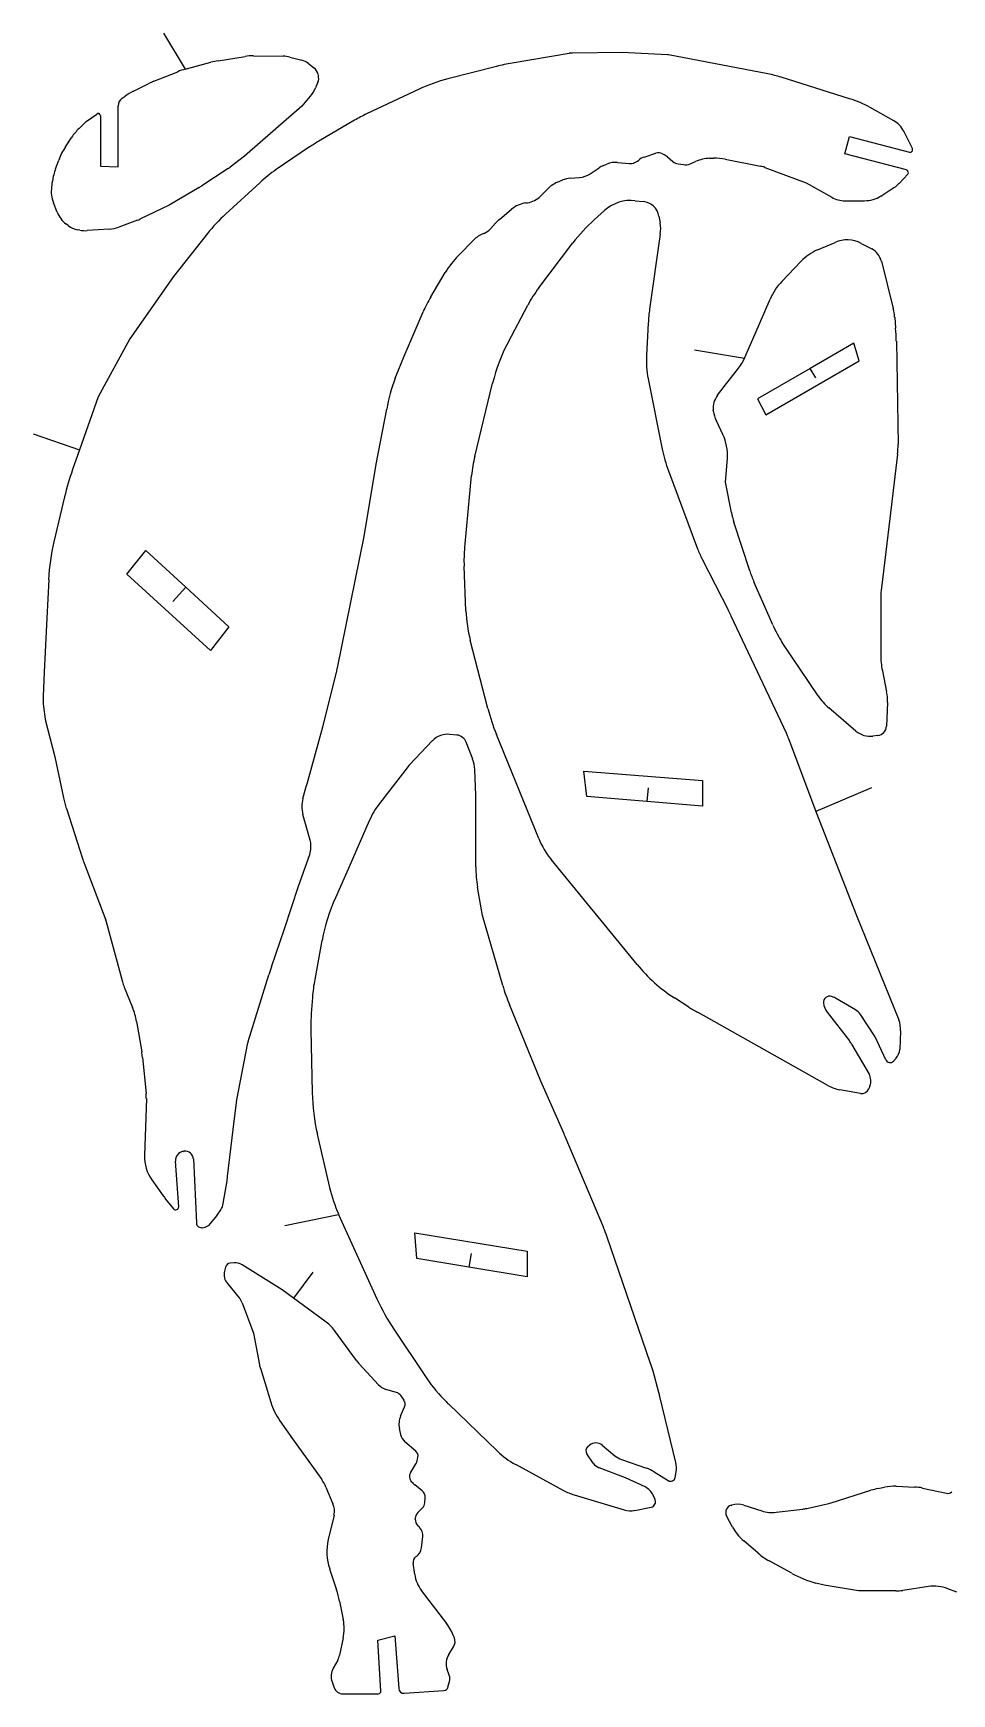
# Model space of a CAD drawing. Extents: x 0.4 to 23.4, y 0.4 to 19.4.
# Drawn here: x 0.43 to 6.55, y 0.66 to 11.72 of the extents above; entities that cross this region are included whole.
import ezdxf

# ---------------------------------------------------------------- set-up
doc = ezdxf.new("R2010")
doc.units = 0
doc.layers.add('WHITE', color=7, linetype='CONTINUOUS')

msp = doc.modelspace()

# ---------------------------------------------------------------- linework, layer by layer
at = {"layer": 'WHITE', "linetype": 'CONTINUOUS'}
for p, q in [((1.302, 11.718), (1.445999, 11.479)), ((1.445999, 11.479), (1.616999, 11.525)), ((1.664, 11.535), (1.845, 11.564)), ((1.899999, 11.568), (2.098, 11.565)), ((2.142999, 11.559), (2.223, 11.538)), ((2.263, 11.518), (2.302, 11.488)), ((3.516999, 11.497), (3.193, 11.414)), ((4.000999, 11.584), (3.621999, 11.519)), ((4.354, 11.59), (4.022999, 11.586)), ((4.656, 11.573), (4.354, 11.59)), ((5.322999, 11.447), (4.662, 11.573)), ((1.236999, 11.398), (1.396, 11.462)), ((2.328, 11.392), (2.312999, 11.354)), ((2.329999, 11.444), (2.332, 11.438)), ((5.868, 11.282), (5.412, 11.425)), ((1.026, 11.285), (1.044999, 11.298)), ((1.101999, 11.333), (1.202999, 11.383)), ((2.278, 11.298), (2.220999, 11.233)), ((3.002, 11.345), (2.653, 11.181)), ((0.787, 11.13), (0.856999, 11.18)), ((0.880999, 11.17), (0.880999, 10.833)), ((1, 10.829), (1, 11.235)), ((2.220999, 11.233), (1.84, 10.899)), ((6.162, 11.135), (6.005, 11.223)), ((0.739, 11.083), (0.787, 11.13)), ((2.572999, 11.139), (2.335, 10.999)), ((6.285999, 10.95), (6.229, 11.065)), ((0.648, 10.961), (0.689999, 11.025)), ((2.273999, 10.961), (2.052, 10.81)), ((5.836999, 10.915), (5.867, 11.031)), ((5.867, 11.031), (6.267, 10.926)), ((0.583, 10.816), (0.603999, 10.874)), ((0.880999, 10.833), (1, 10.829)), ((1.84, 10.899), (1.745, 10.827)), ((4.229, 10.837), (4.252999, 10.847)), ((4.322, 10.858), (4.401999, 10.85)), ((4.455999, 10.866), (4.464, 10.873)), ((4.500999, 10.894), (4.578, 10.92)), ((4.623, 10.916), (4.635, 10.909)), ((4.655, 10.896), (4.691999, 10.864)), ((4.727, 10.848), (4.763, 10.843)), ((4.806, 10.849), (4.842999, 10.864)), ((4.935999, 10.886), (4.962999, 10.887)), ((5.039999, 10.88), (5.275, 10.833)), ((6.245999, 10.808), (5.836999, 10.915)), ((0.556999, 10.692), (0.561999, 10.733)), ((1.731999, 10.818), (1.555999, 10.702)), ((1.942, 10.723), (1.713999, 10.514)), ((3.923, 10.726), (3.959, 10.741)), ((4.006999, 10.753), (4.071, 10.758)), ((4.142, 10.783), (4.201, 10.822)), ((5.302999, 10.825), (5.578999, 10.721)), ((6.197999, 10.718), (6.255, 10.78)), ((1.539, 10.691), (1.338999, 10.574)), ((3.811, 10.634), (3.854, 10.678)), ((5.578999, 10.721), (5.749, 10.626)), ((6.076, 10.634), (6.163, 10.69)), ((0.592999, 10.526), (0.568, 10.59)), ((1.338999, 10.574), (1.144, 10.48)), ((3.538, 10.479), (3.618, 10.546)), ((3.711999, 10.588), (3.723999, 10.59)), ((4.169, 10.477), (4.236999, 10.538)), ((4.440999, 10.603), (4.494999, 10.598)), ((5.836999, 10.603), (5.967, 10.603)), ((0.666999, 10.437), (0.652, 10.449)), ((0.744, 10.407), (0.728999, 10.41)), ((0.939, 10.414), (0.791999, 10.404)), ((1.128999, 10.474), (1.003999, 10.428)), ((3.476999, 10.416), (3.510999, 10.453)), ((4.598999, 10.5), (4.606999, 10.455)), ((1.593999, 10.385), (1.366999, 10.098)), ((3.263999, 10.238), (3.365999, 10.342)), ((3.430999, 10.385), (3.437999, 10.388)), ((3.799, 10.023), (4.026, 10.322)), ((4.607999, 10.381), (4.537, 9.881999)), ((5.653999, 10.276), (5.770999, 10.326)), ((5.945, 10.319), (6.014999, 10.282)), ((5.416999, 10.066), (5.545, 10.2)), ((6.079999, 10.201), (6.157999, 9.885)), ((1.366999, 10.098), (1.075999, 9.684)), ((3.081, 9.963999), (3.177, 10.125)), ((2.901999, 9.567999), (3.029, 9.862999)), ((3.595, 9.659999), (3.726, 9.907999)), ((5.239999, 9.717), (5.337999, 9.946999)), ((4.527999, 9.788), (4.515999, 9.571999)), ((6.168, 9.829), (6.173999, 9.755)), ((1.075999, 9.684), (0.866999, 9.298)), ((5.169, 9.555999), (5.239999, 9.717)), ((5.894999, 9.654), (5.605999, 9.487)), ((5.931, 9.536999), (5.894999, 9.654)), ((6.178999, 9.668), (6.19, 8.979999)), ((2.844, 9.420999), (2.901999, 9.567999)), ((4.835999, 9.609999), (5.169, 9.555999)), ((5.310999, 9.178), (5.931, 9.536999)), ((4.526999, 9.418), (4.620999, 8.949999)), ((5.032999, 9.366999), (5.122, 9.479999)), ((5.605999, 9.487), (5.254, 9.284)), ((5.642, 9.423999), (5.605999, 9.487)), ((0.866999, 9.298), (0.741999, 8.944)), ((3.372999, 8.901), (3.492, 9.388999)), ((4.987999, 9.307999), (5.032999, 9.366999)), ((2.716, 8.848999), (2.786999, 9.215)), ((4.96, 9.204), (4.96, 9.208999)), ((5.254, 9.284), (5.310999, 9.178)), ((5.024, 9.046999), (4.980999, 9.137999)), ((0.433999, 9.052), (0.741999, 8.944)), ((0.741999, 8.944), (0.695999, 8.812999)), ((2.635999, 8.369), (2.716, 8.848999)), ((5.041999, 8.729), (5.053999, 8.887999)), ((6.186999, 8.916), (6.129, 8.432999)), ((3.305999, 8.295), (3.351999, 8.774)), ((4.662, 8.805999), (4.855999, 8.286)), ((0.643, 8.630999), (0.572, 8.333)), ((5.080999, 8.527999), (5.041999, 8.729)), ((5.203, 8.14), (5.097, 8.463999)), ((6.129, 8.432999), (6.078999, 8.027)), ((2.459, 7.493999), (2.635999, 8.369)), ((1.057999, 8.118), (1.182999, 8.274)), ((1.182999, 8.274), (1.45, 8.029999)), ((4.886, 8.215999), (5.059, 7.88)), ((0.537, 8.081999), (0.523999, 7.824999)), ((1.613, 7.609), (1.057999, 8.118)), ((3.313999, 7.873), (3.302, 8.17)), ((1.363999, 7.935999), (1.45, 8.029999)), ((1.45, 8.029999), (1.736999, 7.767)), ((5.356999, 7.778999), (5.230999, 8.065999)), ((6.074999, 7.959), (6.074999, 7.578999)), ((0.523999, 7.824999), (0.505999, 7.464)), ((1.736999, 7.767), (1.613, 7.609)), ((5.076, 7.844999), (5.447999, 7.056)), ((3.46, 7.222), (3.342999, 7.677999)), ((5.657999, 7.307), (5.42, 7.663)), ((0.505999, 7.464), (0.5, 7.302999)), ((2.361999, 7.100999), (2.451999, 7.462999)), ((6.085999, 7.473999), (6.113999, 7.334)), ((0.503, 7.236999), (0.513999, 7.152999)), ((5.909999, 7.072999), (5.729, 7.227)), ((6.119999, 7.263999), (6.112999, 7.105)), ((0.515999, 7.142), (0.578, 6.901999)), ((2.256999, 6.722), (2.361999, 7.100999)), ((3.091, 7.008999), (2.938999, 6.848999)), ((3.253999, 7.046), (3.207, 7.051)), ((3.358999, 6.886), (3.315999, 6.998)), ((3.799, 6.357999), (3.516999, 7.05)), ((5.460999, 7.024), (5.644, 6.538)), ((6.056, 7.043), (6.022999, 7.039)), ((0.578, 6.901999), (0.634999, 6.629)), ((2.928999, 6.837999), (2.739, 6.591)), ((3.381, 6.645999), (3.372999, 6.815999)), ((4.118999, 6.638), (4.098999, 6.807)), ((4.098999, 6.807), (4.888999, 6.743999)), ((4.888999, 6.743999), (4.888999, 6.573999)), ((2.229, 6.625), (2.253999, 6.710999)), ((2.253999, 6.710999), (2.256999, 6.722)), ((3.381, 6.169), (3.381, 6.645999)), ((4.518, 6.605), (4.118999, 6.638)), ((4.526, 6.696), (4.518, 6.605)), ((6.013999, 6.696), (5.644, 6.538)), ((0.654999, 6.557), (0.762, 6.224999)), ((4.888999, 6.573999), (4.518, 6.605)), ((5.644, 6.538), (5.913, 5.846)), ((2.276999, 6.347), (2.229, 6.517)), ((2.671, 6.475999), (2.536, 6.17)), ((2.282, 6.296), (2.282, 6.310999)), ((0.773, 6.192999), (0.916999, 5.814)), ((2.2, 6.040999), (2.275, 6.251999)), ((4.453, 5.519), (3.882999, 6.216)), ((2.536, 6.17), (2.444999, 5.962999)), ((2.105999, 5.756999), (2.2, 6.040999)), ((3.424999, 5.846), (3.391999, 6.033999)), ((0.917999, 5.810999), (1.027999, 5.402999)), ((2.019, 5.504), (2.105999, 5.756999)), ((3.559, 5.379), (3.424999, 5.846)), ((5.913, 5.846), (6.195, 5.151)), ((2.355999, 5.678999), (2.308, 5.42)), ((1.863999, 5.006), (2.002, 5.449999)), ((1.039, 5.368999), (1.095, 5.232999)), ((5.763999, 5.3), (5.748, 5.306)), ((2.292999, 5.3), (2.285, 5.192999)), ((3.812, 4.742), (3.604, 5.251999)), ((4.796999, 5.236), (4.702, 5.296999)), ((5.723, 4.714), (4.859, 5.198999)), ((5.718999, 5.202), (5.866, 5.012)), ((5.906, 5.217), (5.774, 5.296)), ((1.121999, 5.138999), (1.156, 4.936999)), ((6.039, 5.038), (5.94, 5.185999)), ((1.789, 4.618), (1.861999, 4.998)), ((2.282, 5.084), (2.290999, 4.666999)), ((5.881, 4.988999), (5.997, 4.789)), ((6.109, 4.883999), (6.039, 5.038)), ((6.206999, 5.077), (6.201, 4.953)), ((1.161, 4.901), (1.184999, 4.659999)), ((6.177, 4.894999), (6.159999, 4.875999)), ((3.967, 4.390999), (3.812, 4.742)), ((5.940999, 4.659999), (5.802999, 4.684999)), ((6.002999, 4.710999), (5.995999, 4.691999)), ((1.187, 4.625999), (1.174999, 4.248)), ((1.764, 4.42), (1.789, 4.618)), ((1.728, 4.106999), (1.764, 4.42)), ((2.325, 4.388999), (2.407, 4.033999)), ((4.230999, 3.766999), (3.973999, 4.375)), ((1.402999, 3.907), (1.379999, 4.209)), ((1.434, 4.275), (1.439, 4.276)), ((1.5, 4.224999), (1.519999, 3.799)), ((1.723999, 4.078), (1.728, 4.106999)), ((1.223999, 4.085), (1.299, 3.979)), ((1.699, 3.927999), (1.723999, 4.078)), ((1.315, 3.957999), (1.368, 3.892999)), ((1.659, 3.849999), (1.682, 3.884999)), ((1.562, 3.766999), (1.577999, 3.770999)), ((1.611999, 3.792), (1.649999, 3.838)), ((2.108, 3.782), (2.467, 3.855999)), ((2.467, 3.855999), (2.721999, 3.292999)), ((2.986999, 3.562999), (2.974999, 3.733)), ((2.974999, 3.733), (3.721999, 3.609999)), ((4.543, 2.864), (4.251999, 3.710999)), ((3.332999, 3.505), (2.986999, 3.562999)), ((3.348, 3.595999), (3.332999, 3.505)), ((3.721999, 3.609999), (3.721999, 3.44)), ((1.713999, 3.503999), (1.707, 3.476999)), ((1.771, 3.532999), (1.745, 3.530999)), ((2.089999, 3.354), (1.824, 3.519999)), ((2.293999, 3.471999), (2.167, 3.298)), ((3.721999, 3.44), (3.332999, 3.505)), ((1.726999, 3.394999), (1.804999, 3.301)), ((2.167, 3.298), (2.089999, 3.354)), ((1.825, 3.267999), (1.901, 3.065999)), ((2.375, 3.145999), (2.167, 3.298)), ((1.901, 3.065999), (1.94, 2.854)), ((2.585999, 2.882999), (2.44, 3.082)), ((2.834, 3.092), (3.039999, 2.782999)), ((1.945999, 2.832), (2.015, 2.605999)), ((2.732, 2.721999), (2.604, 2.859999)), ((4.598, 2.671), (4.559999, 2.811)), ((2.851, 2.671), (2.780999, 2.690999)), ((2.878999, 2.513), (2.905999, 2.573999)), ((2.901999, 2.618), (2.881999, 2.648)), ((3.164999, 2.628), (3.177999, 2.614)), ((3.197, 2.595), (3.523999, 2.279)), ((4.710999, 2.204999), (4.605, 2.642999)), ((2.075, 2.482), (2.158999, 2.361999)), ((2.158999, 2.361999), (2.354, 2.091)), ((2.88, 2.391), (2.871, 2.430999)), ((2.980999, 2.279999), (2.907999, 2.342)), ((2.992, 2.226), (2.994999, 2.239)), ((4.162, 2.198999), (4.118999, 2.260999)), ((4.125999, 2.311), (4.137, 2.319999)), ((4.221, 2.319), (4.306, 2.249)), ((4.349999, 2.223999), (4.515999, 2.165999)), ((2.944999, 2.134999), (2.977999, 2.19)), ((3.644, 2.191999), (3.963999, 2.017999)), ((4.376999, 2.101), (4.199999, 2.168999)), ((4.506, 2.042), (4.376999, 2.101)), ((4.565999, 2.141999), (4.660999, 2.084)), ((4.706999, 2.105), (4.712999, 2.141)), ((2.381999, 2.039), (2.428999, 1.929999)), ((2.956, 2.072), (2.947999, 2.082)), ((3.022, 2.016), (2.973, 2.055)), ((5.743999, 1.935999), (6.01, 2.019)), ((6.056, 2.030999), (6.100999, 2.039999)), ((6.177999, 2.046), (6.301, 2.040999)), ((6.353, 2.033999), (6.512, 1.998999)), ((2.993, 1.871), (3.025, 1.901999)), ((3.039999, 1.934999), (3.042999, 1.968)), ((4.034999, 1.988999), (4.368, 1.889)), ((4.438, 1.884999), (4.546999, 1.906999)), ((4.572999, 1.957999), (4.559999, 1.985999)), ((5.078999, 1.919), (5.085, 1.921)), ((5.164, 1.921), (5.282999, 1.881999)), ((5.377999, 1.873), (5.556, 1.894)), ((5.583, 1.899), (5.729, 1.932)), ((2.436, 1.853999), (2.398, 1.690999)), ((2.976999, 1.827), (2.976999, 1.830999)), ((3.006, 1.773), (2.994999, 1.782999)), ((5.089, 1.774), (5.048999, 1.848999)), ((3.019, 1.636), (3.026999, 1.710999)), ((5.258999, 1.600999), (5.163, 1.682)), ((2.982, 1.577), (2.983999, 1.578999)), ((5.482999, 1.467), (5.333, 1.549)), ((2.407, 1.496), (2.453, 1.356999)), ((2.973, 1.458999), (2.961999, 1.532999)), ((3.186, 1.131999), (3.017999, 1.351999)), ((5.698999, 1.388), (5.644, 1.401999)), ((5.926, 1.35), (5.698999, 1.388)), ((6.176, 1.35), (5.926, 1.35)), ((6.392, 1.378), (6.221, 1.353)), ((6.581999, 1.340999), (6.521999, 1.363999)), ((2.473, 1.281999), (2.497999, 1.159)), ((2.497999, 1.036), (2.473, 0.921)), ((2.726999, 1.021), (2.839999, 1.050999)), ((2.747999, 0.683), (2.726999, 1.021)), ((2.839999, 1.050999), (2.867, 0.699999)), ((3.237999, 1.036999), (3.234999, 1.042)), ((2.460999, 0.888), (2.430999, 0.834999)), ((3.2, 0.926999), (3.232, 0.977999)), ((3.203, 0.788999), (3.188999, 0.825999)), ((2.424, 0.744), (2.437, 0.704999)), ((2.494999, 0.665), (2.732, 0.665)), ((2.904, 0.667999), (3.167999, 0.685999)), ((3.194, 0.708), (3.204999, 0.745999))]:
    msp.add_line(p, q, dxfattribs=at)
for centre, radius, start, end in [((1.733, 11.096), 0.444406, 98.9324, 105.1307), ((1.894999, 11.247), 0.320919, 89.10761, 98.96334), ((2.095, 11.374), 0.191023, 75.45487, 89.10014), ((2.196, 11.432), 0.109384, 52.07879, 75.70968), ((3.815999, 10.332), 1.202749, 99.2822, 104.3944), ((4.023999, 11.444), 0.142003, 90.40348, 99.32948), ((4.653, 11.527), 0.046872, 78.9298, 86.26884), ((1.399999, 10.989), 0.440505, 111.7289, 116.565), ((1.565999, 11.036), 0.458667, 105.1566, 111.755), ((2.253999, 11.426), 0.078409, 13.32496, 52.25319), ((2.256999, 11.42), 0.077129, 338.4775, 13.49573), ((3.463, 10.364), 1.084158, 104.4208, 115.1701), ((5.174, 10.665), 0.796394, 72.61164, 79.21235), ((1.062, 11.235), 0.061999, 125.7538, 180), ((1.303999, 10.93), 0.450005, 116.6219, 125.138), ((2.131, 11.427), 0.196094, 318.7315, 338.1443), ((5.654, 10.596), 0.718561, 60.75952, 72.67453), ((0.866999, 11.171), 0.013453, 355.9128, 138.0128), ((3.064, 10.306), 0.966719, 115.1601, 120.5166), ((0.983, 10.829), 0.352512, 133.8496, 146.2198), ((6.082, 10.992), 0.164128, 26.40893, 60.77571), ((0.981999, 10.738), 0.401721, 146.2703, 160.2119), ((2.906, 10.028), 1.126446, 120.4578, 124.1131), ((6.271, 10.942), 0.016492, 255.9638, 28.07457), ((4.296, 10.679), 0.171679, 112.9794, 123.5975), ((4.307999, 10.717), 0.141155, 84.32947, 112.9321), ((4.408999, 10.921), 0.071344, 264.3693, 310.5152), ((4.536, 10.788), 0.111395, 108.2728, 130.2666), ((4.596, 10.867), 0.055973, 61.14475, 108.7587), ((4.585, 10.815), 0.10647, 49.16622, 61.99083), ((4.736, 10.915), 0.067357, 229.2142, 262.3495), ((4.775, 10.924), 0.081884, 261.573, 292.4568), ((4.955999, 10.595), 0.29177, 93.93168, 112.786), ((4.962999, 10.493), 0.393999, 78.747, 90), ((5.241, 10.658), 0.178272, 69.63222, 79.00523), ((0.977999, 10.674), 0.420163, 160.2268, 171.9277), ((1.587, 11.036), 0.262001, 303.6294, 307.0886), ((2.596, 10.007), 0.96992, 124.1161, 132.4088), ((4.003, 10.535), 0.206518, 112.7264, 136.1771), ((4.019999, 10.595), 0.15823, 94.70362, 112.6756), ((4.059, 10.907), 0.149482, 274.6045, 303.7965), ((6.243, 10.791), 0.016278, 317.4896, 79.99284), ((0.754999, 10.663), 0.200743, 171.6674, 201.3244), ((1.353999, 11.009), 0.367495, 300.1892, 303.3441), ((3.704999, 10.736), 0.147231, 277.4146, 316.1017), ((5.836999, 10.782), 0.179108, 240.5725, 270), ((5.967, 10.806), 0.202999, 270, 302.3633), ((6.071, 10.834), 0.17088, 302.5741, 317.592), ((0.761, 10.592), 0.179805, 201.4477, 232.684), ((2.442999, 9.715999), 1.080853, 132.4128, 141.7624), ((3.736999, 10.406), 0.183741, 97.82133, 130.3645), ((4.412, 10.342), 0.262756, 83.65984, 131.7603), ((4.481999, 10.48), 0.118713, 9.700601, 83.7131), ((0.755999, 10.554), 0.146509, 232.7402, 259.3803), ((0.778999, 10.598), 0.194435, 259.616, 273.8337), ((0.923999, 10.647), 0.233154, 273.6835, 290.0671), ((1.073, 10.627), 0.163248, 290.1033, 295.7802), ((3.391999, 10.494), 0.11555, 293.459, 317.4594), ((3.73, 10.252), 0.297257, 130.225, 137.454), ((4.901999, 9.656999), 1.099818, 131.7936, 142.7967), ((4.375, 10.415), 0.235423, 351.6977, 9.782407), ((3.495999, 10.215), 0.181738, 110.9244, 135.6688), ((5.850999, 10.139), 0.203393, 62.4254, 113.1616), ((5.955999, 10.17), 0.126589, 14.03671, 62.22038), ((3.690999, 9.819999), 0.597679, 135.6102, 149.3157), ((5.783999, 9.970999), 0.331001, 113.0851, 136.2241), ((5.707999, 9.787999), 0.402717, 136.3087, 156.7454), ((3.953999, 9.446), 1.014649, 149.317, 155.7336), ((4.465, 9.517999), 0.835596, 142.8285, 152.1776), ((5.605, 9.729), 1.078903, 171.8474, 176.8644), ((5.805999, 9.796999), 0.362833, 5.051768, 14.03624), ((4.964999, 9.649), 1.213637, 0.89665, 5.010638), ((4.631, 9.111999), 1.172198, 152.123, 166.3313), ((5.132999, 9.537999), 0.617936, 176.8459, 191.2007), ((4.881, 9.684), 0.315748, 319.753, 336.0375), ((3.790999, 9.048), 1.017794, 158.5018, 170.5562), ((5.100999, 9.221999), 0.141598, 142.7265, 185.2677), ((5.218999, 9.250999), 0.263463, 190.2852, 205.3979), ((4.736999, 8.910999), 0.317833, 355.8502, 25.35485), ((5.716, 8.971999), 0.474067, 353.2197, 0.966925), ((4.250999, 8.687), 0.903199, 166.3021, 174.4725), ((5.538999, 9.133999), 0.936258, 191.3339, 200.5059), ((2.407, 8.211999), 1.813483, 160.6458, 166.6383), ((5.603, 8.627999), 0.531913, 190.8447, 197.9581), ((1.912999, 8.015), 1.378188, 166.6595, 177.2124), ((4.204999, 8.208), 0.903799, 174.4725, 182.4097), ((5.463999, 8.513), 0.648993, 200.4734, 207.196), ((5.955999, 8.385), 0.792077, 198.0231, 203.7495), ((6.633999, 7.959), 0.55915, 173.0148, 180), ((4.257999, 7.913), 0.944695, 182.4263, 194.404), ((3.913, 7.292), 1.288045, 25.43081, 27.16186), ((6.052999, 8.085), 0.760771, 203.733, 213.6901), ((6.593999, 7.578999), 0.518999, 180, 191.6782), ((1.791999, 7.627999), 0.680312, 345.9637, 348.6405), ((0.906, 7.288), 0.406277, 177.8841, 187.2125), ((5.981999, 7.523), 0.38939, 213.6901, 229.4785), ((5.835, 7.276), 0.284964, 357.589, 11.74368), ((4.755, 7.554), 1.33666, 194.3793, 202.1516), ((0.602999, 7.164), 0.089677, 187.0458, 194.191), ((6.047999, 7.107999), 0.065069, 277.0169, 357.3575), ((3.191999, 6.913), 0.138812, 83.79655, 136.4539), ((3.244999, 6.971), 0.07596, 20.82089, 83.15717), ((5.061999, 6.874), 0.426755, 20.60324, 25.244), ((6.004999, 7.184), 0.146112, 229.4413, 277.0764), ((3.151999, 6.805999), 0.221226, 2.590801, 21.13029), ((3.044999, 6.748), 0.146413, 136.3837, 142.1936), ((1.324, 6.773), 0.703887, 191.8048, 197.8937), ((2.417, 6.571), 0.195601, 163.9742, 196.0258), ((3.177, 6.254), 0.552641, 142.4251, 156.3113), ((2.151, 6.310999), 0.130999, 0, 15.94551), ((4.311999, 6.565999), 0.553661, 202.0705, 219.2093), ((1.437999, 6.443999), 0.710589, 197.9505, 200.6787), ((2.153, 6.295), 0.129356, 340.5845, 0.444112), ((4.159999, 6.17), 0.779948, 180.0735, 190.042), ((3.608999, 5.445999), 1.27365, 156.0512, 169.4659), ((0.893999, 5.805), 0.024698, 14.03527, 21.37062), ((3.765, 4.904999), 1.845316, 161.0644, 162.8219), ((3.381999, 5.22), 1.092463, 169.4512, 175.7985), ((5.273, 6.189), 1.059105, 219.2513, 237.3753), ((1.296999, 5.475999), 0.278729, 195.183, 202.5252), ((4.604, 5.677), 1.086565, 195.9164, 203.0255), ((5.735, 5.267), 0.041109, 71.56505, 185.5724), ((0.69, 5.065999), 0.438079, 9.591314, 22.40859), ((5.331, 6.072), 0.992427, 237.4313, 241.6015), ((5.812999, 5.275), 0.119603, 185.7583, 217.8328), ((5.747, 5.250999), 0.052478, 59.03624, 70.86674), ((5.866, 5.138999), 0.087664, 32.42106, 62.85036), ((3.431, 5.108999), 1.149074, 175.8078, 181.2464), ((6.034, 5.085999), 0.173626, 357.022, 21.98524), ((1.932999, 4.984), 0.072367, 162.3157, 168.8453), ((5.702, 4.885), 0.207424, 30.15675, 37.75385), ((0.620999, 4.846999), 0.542517, 5.710632, 9.549133), ((6.137, 4.895999), 0.030479, 203.1988, 318.9909), ((6.107, 4.958), 0.094132, 318.0126, 356.9552), ((5.917, 4.743), 0.092282, 339.59, 29.8989), ((0.925999, 4.633999), 0.260301, 358.2444, 5.732495), ((3.666999, 4.695999), 1.376305, 181.2074, 192.8854), ((5.848999, 4.936999), 0.256164, 240.5325, 259.6552), ((5.949999, 4.709), 0.04904, 259.5925, 339.7174), ((3.066999, 3.992), 0.984549, 22.89293, 23.90929), ((1.442999, 4.24), 0.268119, 178.2902, 215.2895), ((1.442, 4.214), 0.062201, 97.47159, 184.6107), ((1.445999, 4.223), 0.05346, 2.120942, 97.52382), ((3.321, 4.243999), 0.937814, 192.9397, 204.4338), ((1.595999, 4.188), 0.363166, 215.1342, 219.3006), ((1.383, 3.904999), 0.019209, 218.6598, 5.710863), ((1.588999, 3.947), 0.111772, 326.3099, 350.2001), ((1.554, 3.801), 0.034058, 183.3665, 283.2405), ((1.562999, 3.832), 0.062817, 283.815, 320.7744), ((1.536, 3.932), 0.147756, 320.4923, 326.3098), ((3.425999, 3.427), 0.873459, 18.97429, 22.89726), ((1.799, 3.456), 0.094366, 167.1419, 220.272), ((1.748, 3.495999), 0.035128, 94.89909, 166.7593), ((1.777999, 3.446), 0.087132, 58.13402, 94.60008), ((1.713999, 3.226), 0.117923, 20.72547, 39.49453), ((4.015999, 3.88), 1.420917, 204.4006, 213.6901), ((2.220999, 2.921999), 0.271221, 36.15163, 55.49147), ((2.789, 3.030999), 0.251924, 216.0944, 222.748), ((2.134999, 2.89), 0.198295, 190.4599, 197.0601), ((3.97, 3.402999), 1.11772, 213.6901, 223.9122), ((3.725999, 2.582), 0.864868, 15.35389, 19.04289), ((2.810999, 2.793999), 0.10728, 222.3459, 253.7611), ((2.835999, 2.617), 0.05547, 33.97654, 74.47576), ((3.674, 2.417999), 0.957802, 13.58648, 15.31282), ((2.444, 2.737999), 0.448848, 197.1027, 214.7516), ((2.863999, 2.591999), 0.045694, 336.8014, 34.38054), ((3.727999, 3.144999), 0.7645, 223.9931, 226.0069), ((3.002, 2.459), 0.133958, 156.2974, 192.0649), ((2.966, 2.408999), 0.088617, 191.8214, 229.1182), ((4.177999, 2.266999), 0.067007, 50.41175, 127.725), ((2.881999, 2.246999), 0.111646, 329.3003, 349.1918), ((2.952999, 2.246999), 0.042755, 349.2157, 49.68578), ((3.903999, 2.673), 0.54739, 226.0362, 241.607), ((4.149, 2.281999), 0.036619, 128.4181, 214.992), ((4.399, 2.361999), 0.146348, 230.5453, 250.4513), ((2.986, 2.111), 0.047801, 149.6569, 217.3493), ((4.228999, 2.245999), 0.08228, 215.0496, 249.3624), ((4.429999, 1.918999), 0.261543, 58.6224, 70.803), ((4.676999, 2.11), 0.030528, 238.3925, 350.5375), ((4.556999, 2.167), 0.158151, 350.5377, 13.86096), ((2.11, 1.922), 0.296811, 23.27483, 34.70736), ((3.029, 2.126), 0.090426, 216.4914, 231.736), ((2.987999, 1.973), 0.055226, 354.8056, 51.66652), ((4.142, 2.345999), 0.373186, 241.5121, 253.3154), ((4.453999, 1.937999), 0.116361, 24.36245, 63.43494), ((6.144, 1.59), 0.44944, 101.2849, 107.3464), ((6.164999, 1.722), 0.324376, 87.70232, 101.3792), ((6.289, 1.742999), 0.298241, 77.59631, 87.69403), ((6.520999, 2.037999), 0.040024, 257.0054, 311.9872), ((2.315999, 1.881999), 0.122772, 346.866, 23.01475), ((2.988, 1.938999), 0.052325, 315, 355.6013), ((4.408999, 2.026), 0.143003, 253.3391, 281.6223), ((4.539999, 1.941999), 0.035693, 281.3099, 25.86641), ((5.092999, 1.871999), 0.049648, 106.5872, 207.5973), ((5.123, 1.792999), 0.133521, 72.23914, 106.5348), ((5.351999, 2.096999), 0.2258, 252.207, 276.6208), ((5.526, 2.148), 0.255765, 276.736, 282.8938), ((5.685999, 2.118999), 0.19188, 282.9499, 287.5855), ((3.038999, 1.827), 0.062225, 180, 225), ((3.032999, 1.830999), 0.056, 134.9999, 180), ((2.951999, 1.718999), 0.075425, 353.9115, 44.99994), ((5.368, 1.923), 0.316395, 208.1045, 229.6148), ((2.746, 1.61), 0.357302, 166.8972, 198.5869), ((3.006999, 1.539999), 0.045541, 124.0457, 188.8418), ((2.94, 1.644999), 0.079322, 303.6901, 353.5007), ((5.552, 1.946), 0.453398, 229.6596, 241.1172), ((3.203999, 1.493), 0.233403, 188.373, 217.1645), ((5.821, 2.079999), 0.700723, 241.1282, 255.3688), ((1.857, 1.157999), 0.628344, 11.38146, 18.46378), ((6.176, 1.667999), 0.318198, 270, 278.1301), ((6.428999, 1.116999), 0.263928, 69.36773, 98.06856), ((2.197, 1.099), 0.306921, 348.1785, 11.27332), ((2.895999, 0.912), 0.363071, 20.98086, 37.18468), ((3.175, 1.013), 0.066887, 328.4486, 20.85448), ((2.358, 0.944999), 0.117477, 331.0399, 348.2118), ((3.296999, 0.864999), 0.114825, 147.4142, 199.8552), ((2.527999, 0.780999), 0.111018, 150.8953, 199.584), ((3.138, 0.763999), 0.069375, 344.9622, 21.03748), ((2.493999, 0.724999), 0.060406, 199.3348, 270.9548), ((2.732, 0.680999), 0.016, 270, 7.125226), ((2.902, 0.703), 0.035128, 184.8991, 273.2703), ((3.165999, 0.715999), 0.030066, 273.8141, 344.0547)]:
    msp.add_arc(centre, radius, start, end, dxfattribs=at)

doc.saveas('drawing.dxf')
